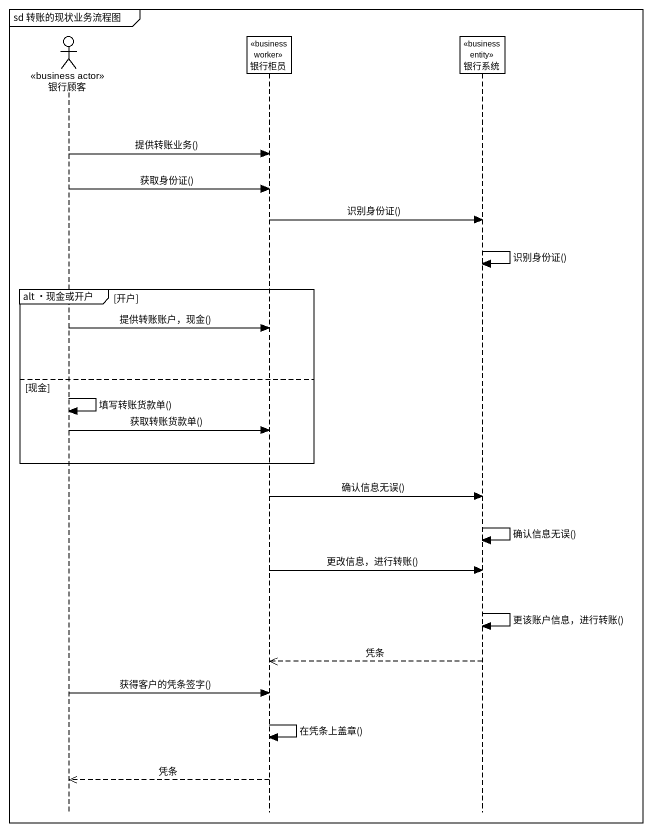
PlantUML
@startuml
mainframe sd 转账的现状业务流程图
hide footbox
actor 银行顾客 <<business actor>>
participant 银行柜员 <<business worker>>
participant 银行系统 <<business entity>>

银行顾客 -> 银行柜员 : 提供转账业务()
银行顾客 -> 银行柜员 : 获取身份证()
银行柜员 -> 银行系统 : 识别身份证()
银行系统 -> 银行系统 : 识别身份证()
group alt ·现金或开户 [开户]
  银行顾客 -> 银行柜员 : 提供转账账户，现金()
else 现金
  银行顾客 -> 银行顾客 : 填写转账货款单()
  银行顾客 -> 银行柜员 : 获取转账货款单()
end
银行柜员 -> 银行系统 : 确认信息无误()
银行系统 -> 银行系统 : 确认信息无误()
银行柜员 -> 银行系统 : 更改信息，进行转账()
银行系统 -> 银行系统 : 更该账户信息，进行转账()
银行系统 -->> 银行柜员 : 凭条
银行顾客 -> 银行柜员 : 获得客户的凭条签字()
银行柜员 -> 银行柜员 : 在凭条上盖章()
银行柜员 -->> 银行顾客 : 凭条
@enduml
